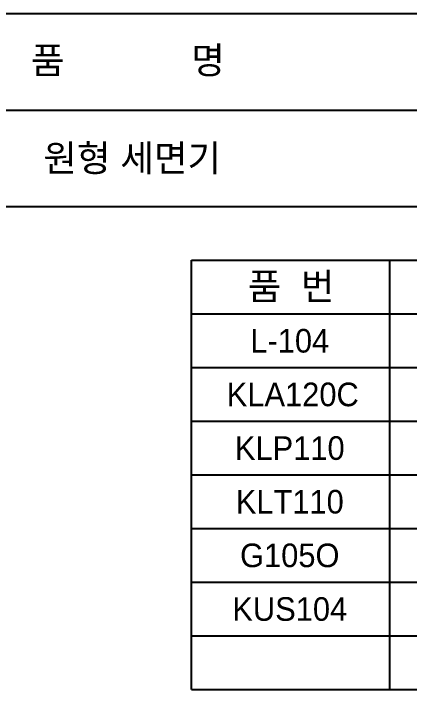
# Model space of a CAD drawing. Header units: millimetres. Extents: x 0 to 4460, y -80 to 3036.
# Drawn here: x 971 to 1414, y 2280 to 3036 of the extents above; entities that cross this region are included whole.
import ezdxf
from ezdxf.enums import TextEntityAlignment as Align

# ---------------------------------------------------------------- set-up
doc = ezdxf.new("R2010")
doc.units = ezdxf.units.MM
doc.header["$LTSCALE"] = 0.5
doc.header["$MEASUREMENT"] = 0
doc.layers.add('TEXT', color=7, linetype='Continuous')
doc.layers.add('도각라인', color=7, linetype='Continuous')
doc.styles.add('타이틀', font='H2GTRM.TTF', dxfattribs={"height": 25})

msp = doc.modelspace()

# ---------------------------------------------------------------- linework, layer by layer
at = {"layer": '도각라인', "color": 7}
for p, q in [((0, 3036), (2160, 3036)), ((624, 2928), (2160, 2928)), ((0, 2820), (2160, 2820)), ((1170, 2460), (1170, 2760)), ((1170, 2760), (2124, 2760)), ((1392, 2460), (1392, 2760)), ((1170, 2700), (2124, 2700)), ((1170, 2640), (2124, 2640)), ((1170, 2580), (2124, 2580)), ((1170, 2520), (2124, 2520)), ((1170, 2280), (1170, 2460)), ((1170, 2460), (2124, 2460)), ((1392, 2280), (1392, 2460)), ((1170, 2400), (2124, 2400)), ((1170, 2340), (2124, 2340)), ((1170, 2280), (2124, 2280))]:
    msp.add_line(p, q, dxfattribs=at)

# ---------------------------------------------------------------- texts
at = {"layer": 'TEXT', "style": '타이틀'}
for s, height, p in [('품             명', 30, (1098.83, 2983.68)), ('원형 세면기', 30, (1103.66, 2874.34)), ('품  번', 30, (1281.52, 2730.88)), ('L-104', 26.4, (1280.1, 2670)), ('KLA120C', 26.4, (1283.44, 2610)), ('KLP110', 26.4, (1280.1, 2550)), ('KLT110', 26.4, (1280.1, 2490)), ('G105O', 26.4, (1280.1, 2430)), ('KUS104', 26.4, (1280.1, 2370))]:
    msp.add_text(s, height=height, dxfattribs=at).set_placement(p, align=Align.MIDDLE_CENTER)

doc.saveas('drawing.dxf')
